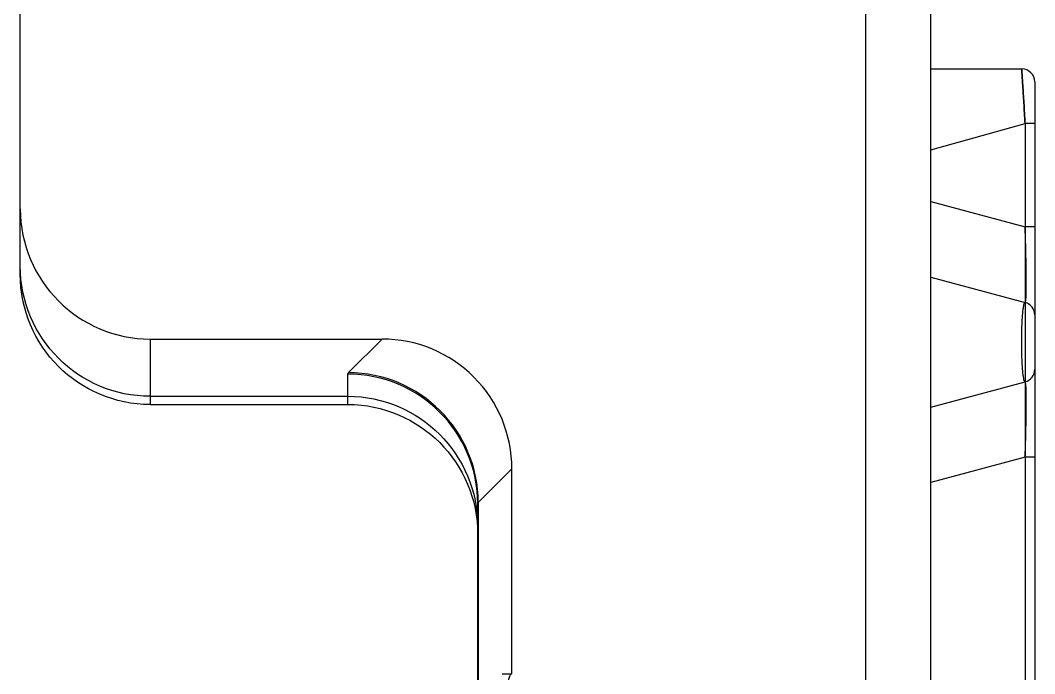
# Model space of a CAD drawing. Header units: millimetres. Extents: x 27300 to 28436, y -21252 to -20448.
# Drawn here: x 27553.21 to 27592.21, y -20617.79 to -20592.68 of the extents above; entities that cross this region are included whole.
import ezdxf

# ---------------------------------------------------------------- set-up
doc = ezdxf.new("R2010")
doc.units = ezdxf.units.MM
doc.header["$LTSCALE"] = 8
doc.layers.add('Cav-cor', color=30, linetype='Continuous')
doc.layers.add('WT', color=4, linetype='Continuous')

# ---------------------------------------------------------------- blocks, each defined once
blk = doc.blocks.new('20160901.200809')
at = {"layer": 'Cav-cor', "color": 241}
for p, q in [((2.104, 122.135), (2.104, 190.163)), ((-32.896, 151.14), (-32.896, 186.158)), ((2.104, 159.031), (5.604, 159.031)), ((6.104, 158.531), (6.104, 118.244)), ((2.104, 155.925), (5.733, 156.932)), ((5.733, 156.932), (5.733, 118.244)), ((6.104, 156.932), (5.733, 156.932)), ((2.104, 153.929), (5.733, 152.956)), ((6.104, 152.956), (5.733, 152.956)), ((2.104, 151.031), (5.733, 150.058)), ((-27.896, 146.133), (-27.896, 148.649)), ((-27.896, 148.649), (-18.989, 148.649)), ((-20.281, 147.357), (-18.989, 148.649)), ((-20.308, 146.133), (-20.308, 147.303)), ((2.104, 146.031), (5.733, 147.003)), ((-27.896, 146.448), (-20.308, 146.448)), ((-27.896, 146.133), (-20.308, 146.133)), ((5.733, 144.106), (2.104, 143.133)), ((6.104, 144.106), (5.733, 144.106)), ((-15.287, 142.364), (-13.996, 143.656)), ((-13.996, 135.787), (-13.996, 143.656)), ((-15.287, 142.364), (-15.287, 103.356)), ((-15.308, 102.135), (-15.308, 142.309)), ((-14.37, 135.787), (-13.996, 135.787))]:
    blk.add_line(p, q, dxfattribs=at)
for centre, radius, start, end in [((5.604, 158.531), 0.5, 0, 90), ((-27.892, 153.652), 5.003, 179.957, 269.9562), ((5.604, 149.575), 0.5, 359.9989, 74.9997), ((-18.987, 143.658), 4.991, 359.9708, 90.0292), ((5.604, 147.486), 0.5, 285, 0), ((-20.304, 142.306), 4.997, 0.0434, 90.0433), ((-20.297, 142.348), 5.01, 0.1878, 89.8122)]:
    blk.add_arc(centre, radius, start, end, dxfattribs=at)
at = {"layer": 'Cav-cor', "color": 241, "extrusion": (0, 0, -1)}
for centre, major_axis, ratio, start_param, end_param in [((-27.896, 151.455), (0, 5.007), 0.99863, 3.141593, 4.712389), ((-27.896, 151.14), (0, 5.007), 0.99863, 3.141593, 4.712389), ((-20.308, 141.441), (0, 5.007), 0.99863, 0, 1.570796), ((-20.308, 141.127), (0, 5.007), 0.99863, 0, 1.570796), ((-13.996, 123.649), (0, 12.138), 0.052408, 5.304116, 6.283185)]:
    blk.add_ellipse(centre, major_axis=major_axis, ratio=ratio, start_param=start_param, end_param=end_param, dxfattribs=at)
at = {"layer": 'Cav-cor', "color": 241}
for points, knots in [([(5.733, 156.932), (5.726, 157.066), (5.71, 157.331), (5.687, 157.716), (5.665, 158.072), (5.645, 158.387), (5.631, 158.618), (5.621, 158.771), (5.615, 158.862), (5.611, 158.929), (5.606, 158.989), (5.607, 159.004), (5.603, 159.034), (5.604, 159.031)], [0, 0, 0, 0, 0.192145, 0.377808, 0.550018, 0.702088, 0.827851, 0.87916, 0.921962, 0.955793, 0.980239, 0.995038, 1, 1, 1, 1]), ([(5.604, 159.031), (5.605, 159.017), (5.608, 158.962), (5.617, 158.842), (5.629, 158.647), (5.653, 158.267), (5.689, 157.688), (5.718, 157.196), (5.733, 156.932)], [0, 0, 0, 0, 0.019731, 0.078001, 0.172109, 0.297875, 0.622173, 1, 1, 1, 1]), ([(5.733, 150.058), (5.738, 150.057), (5.745, 150.07), (5.749, 150.085), (5.757, 150.12), (5.763, 150.178), (5.77, 150.27), (5.775, 150.387), (5.78, 150.595), (5.782, 150.911), (5.779, 151.349), (5.769, 151.85), (5.754, 152.393), (5.741, 152.766), (5.733, 152.956)], [0, 0, 0, 0, 0.005064, 0.010538, 0.018236, 0.040485, 0.071964, 0.112591, 0.16213, 0.286164, 0.439129, 0.614237, 0.803757, 1, 1, 1, 1]), ([(5.733, 147.003), (5.723, 147), (5.707, 147.03), (5.696, 147.063), (5.684, 147.113), (5.674, 147.174), (5.658, 147.283), (5.641, 147.448), (5.625, 147.678), (5.609, 148.043), (5.601, 148.531), (5.609, 149.018), (5.625, 149.384), (5.641, 149.614), (5.658, 149.779), (5.674, 149.887), (5.684, 149.949), (5.696, 149.998), (5.707, 150.032), (5.723, 150.061), (5.733, 150.058)], [0, 0, 0, 0, 0.010792, 0.022336, 0.038319, 0.0587, 0.083343, 0.1446, 0.219974, 0.30666, 0.499968, 0.693297, 0.779997, 0.855383, 0.916648, 0.941294, 0.961677, 0.977662, 0.989207, 1, 1, 1, 1]), ([(-20.308, 147.303), (-20.308, 147.307), (-20.305, 147.328), (-20.292, 147.346), (-20.281, 147.357)], [0, 0, 0, 0, 0.221829, 1, 1, 1, 1]), ([(5.733, 144.106), (5.741, 144.295), (5.754, 144.669), (5.769, 145.212), (5.779, 145.713), (5.782, 146.151), (5.78, 146.467), (5.775, 146.674), (5.77, 146.792), (5.763, 146.883), (5.757, 146.942), (5.749, 146.976), (5.745, 146.992), (5.738, 147.005), (5.733, 147.003)], [0, 0, 0, 0, 0.196242, 0.385759, 0.560865, 0.713829, 0.837866, 0.887406, 0.928034, 0.959514, 0.981764, 0.989462, 0.994936, 1, 1, 1, 1]), ([(-15.308, 142.309), (-15.308, 142.314), (-15.306, 142.334), (-15.297, 142.352), (-15.287, 142.364)], [0, 0, 0, 0, 0.232741, 1, 1, 1, 1])]:
    blk.add_open_spline(points, degree=3, knots=knots, dxfattribs=at)

msp = doc.modelspace()

# ---------------------------------------------------------------- linework, layer by layer
at = {"layer": 'Cav-cor', "color": 241}
msp.add_line((27585.712, -20538.931), (27585.712, -20798.931), dxfattribs=at)

# ---------------------------------------------------------------- block references
at = {"layer": 'WT'}
msp.add_blockref('20160901.200809', (27586.108, -20753.58), dxfattribs=at)

doc.saveas('drawing.dxf')
